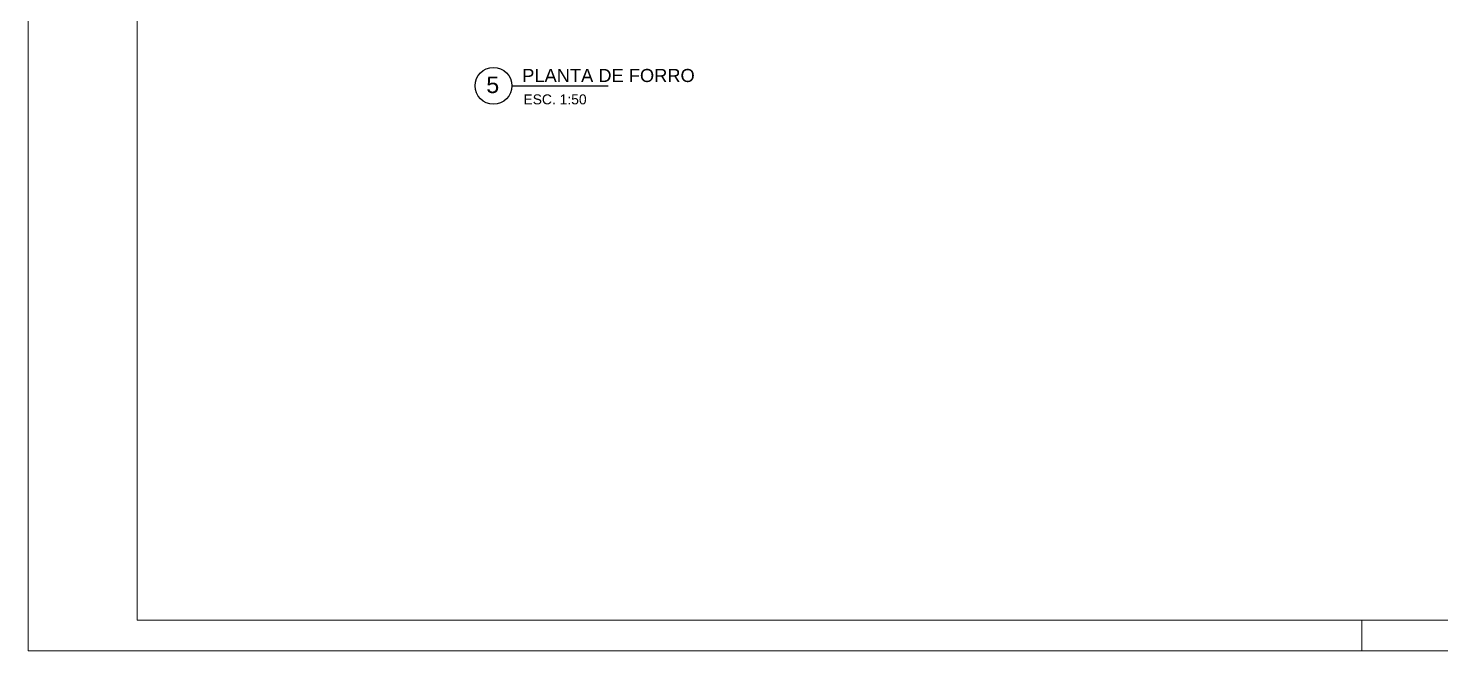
# Model space of a CAD drawing. Header units: millimetres. Extents: x 12559 to 15472, y 18493 to 18672.
# Drawn here: x 12559.3 to 12575.51, y 18492.9 to 18500.04 of the extents above; entities that cross this region are included whole.
import ezdxf

# ---------------------------------------------------------------- set-up
doc = ezdxf.new("R2010")
doc.units = ezdxf.units.MM
doc.layers.get('0').update_dxf_attribs({"lineweight": 9})
doc.layers.add('02', color=2, linetype='Continuous')
doc.styles.add('ESC100', font='arial.ttf', dxfattribs={"height": 0.2})
doc.styles.add('ESC75', font='arial.ttf', dxfattribs={"height": 0.15})

msp = doc.modelspace()

# ---------------------------------------------------------------- linework, layer by layer
at = {"color": 2}
for p, q in [((12559.302, 18492.899), (12559.302, 18513.899)), ((12574.602, 18492.899), (12574.602, 18493.249)), ((12559.302, 18492.899), (12574.152, 18492.899)), ((12574.152, 18492.899), (12589.002, 18492.899))]:
    msp.add_line(p, q, dxfattribs=at)
at = {"color": 6}
for q in [(12560.552, 18513.549), (12588.652, 18493.249)]:
    msp.add_line((12560.552, 18493.249), q, dxfattribs=at)
at = {"layer": '02'}
msp.add_line((12564.85, 18499.379), (12565.955, 18499.379), dxfattribs=at)
msp.add_circle((12564.639, 18499.379), 0.211, dxfattribs=at)

# ---------------------------------------------------------------- texts
for s, height, style, p in [('PLANTA DE FORRO', 0.15, 'ESC100', (12564.969, 18499.422)), ('5', 0.19, 'ESC75', (12564.557, 18499.295)), ('ESC. 1:50', 0.1139, 'ESC75', (12564.983, 18499.166))]:
    msp.add_text(s, height=height, dxfattribs=dict(at, style=style)).set_placement(p)

doc.saveas('drawing.dxf')
